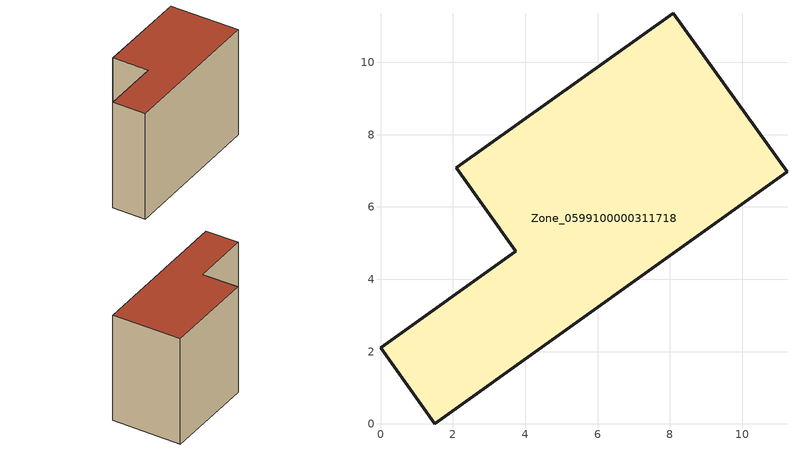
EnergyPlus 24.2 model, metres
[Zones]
Zone_0599100000311718
 floor ground (C_G): 0,2.11 3.74,4.78 2.1,7.08 8.1,11.36 11.24,6.97 1.5,0 z0
 wall outside (C_F): 3.74,4.78 0,2.11 1.5,0 11.24,6.97 8.1,11.36 2.1,7.08 3.74,4.78 z0:8.58
 roof outside (C_R): 8.1,11.36 2.1,7.08 3.74,4.78 0,2.11 1.5,0 11.24,6.97 z8.58
[BUILDING]
Pand.0599100000311718: North Axis=0; Terrain=City; Loads Convergence Tolerance Value=0.04; Temperature Convergence Tolerance Value=0.4; Solar Distribution=FullExterior; Maximum Number of Warmup Days=25; Minimum Number of Warmup Days=1
[Site:Location]
Rotterdam.The.Hague.AP_ZH_NLD Design_Conditions: Latitude=51.96; Longitude=4.45; Time Zone=1; Elevation=-4.5
[SITE:GROUNDTEMPERATURE:BUILDINGSURFACE]
18, 18, 18, 18, 18, 18, 18, 18, 18, 18, 18, 18
[MATERIAL] Thermal Absorptance=0.9; Solar Absorptance=0.7; Visible Absorptance=0.7
Name | Roughness | Thickness | Conductivity | Density | Specific Heat
G.TI.1975-1991 | MediumSmooth | 0.15 | 0.288461 | 540 | 1210
F.TI.1975-1991 | Rough | 0.3 | 0.230769 | 1920 | 840
R.TI.1975-1991 | MediumRough | 0.2 | 0.153846 | 1500 | 1000
[CONSTRUCTION]
C_G: G.TI.1975-1991
C_F: F.TI.1975-1991
C_R: R.TI.1975-1991
[ZONE]
Zone_0599100000311718: Type=1; Multiplier=1; Ceiling Height=Autocalculate; Volume=Autocalculate; Floor Area=autocalculate; Part of Total Floor Area=Yes
[ZONEINFILTRATION:DESIGNFLOWRATE]
Infil_Zone_0599100000311718: Zone or ZoneList or Space or SpaceList=Zone_0599100000311718; Schedule=AlwaysOn; Design Flow Rate Calculation Method=Flow/Area; Flow Rate per Floor Area=0.003; Constant Term Coefficient=1; Temperature Term Coefficient=0; Velocity Term Coefficient=0; Velocity Squared Term Coefficient=0
[HVACTEMPLATE:ZONE:IDEALLOADSAIRSYSTEM]
Zone_0599100000311718: Maximum Heating Supply Air Temperature=50; Minimum Cooling Supply Air Temperature=13; Maximum Heating Supply Air Humidity Ratio=0.0156; Minimum Cooling Supply Air Humidity Ratio=0.0077; Heating Limit=NoLimit; Cooling Limit=NoLimit; Dehumidification Control Type=ConstantSensibleHeatRatio; Cooling Sensible Heat Ratio=0.7; Dehumidification Setpoint=60; Humidification Control Type=None; Humidification Setpoint=30; Outdoor Air Method=None; Outdoor Air Flow Rate per Person=0.00944; Outdoor Air Flow Rate per Zone Floor Area=0; Outdoor Air Flow Rate per Zone=0; Demand Controlled Ventilation Type=None; Outdoor Air Economizer Type=NoEconomizer; Heat Recovery Type=None; Sensible Heat Recovery Effectiveness=0.7; Latent Heat Recovery Effectiveness=0.65
[ZONECONTROL:THERMOSTAT]
ThermostatControl_Zone_0599100000311718: Zone or ZoneList=Zone_0599100000311718; Control Type Schedule=DualSetpointControlType; Control 1=Thermostat_Zone_0599100000311718; Temperature Difference Between Cutout And Setpoint=0
[THERMOSTATSETPOINT:DUALSETPOINT]
Thermostat_Zone_0599100000311718: Heating Setpoint Temperature Schedule=HeatingSetpoint_Zone_0599100000311718; Cooling Setpoint Temperature Schedule=CoolingSetpoint_Zone_0599100000311718
[SCHEDULE:COMPACT]
HeatingSetpoint_Zone_0599100000311718: Through: 12/31, For: AllDays, Until: 24:00, 21
CoolingSetpoint_Zone_0599100000311718: Through: 12/31, For: AllDays, Until: 24:00, 24
DualSetpointControlType: Through: 12/31, For: AllDays, Until: 24:00, 4
AlwaysOn: Through: 12/31, For: AllDays, Until: 24:00, 1
